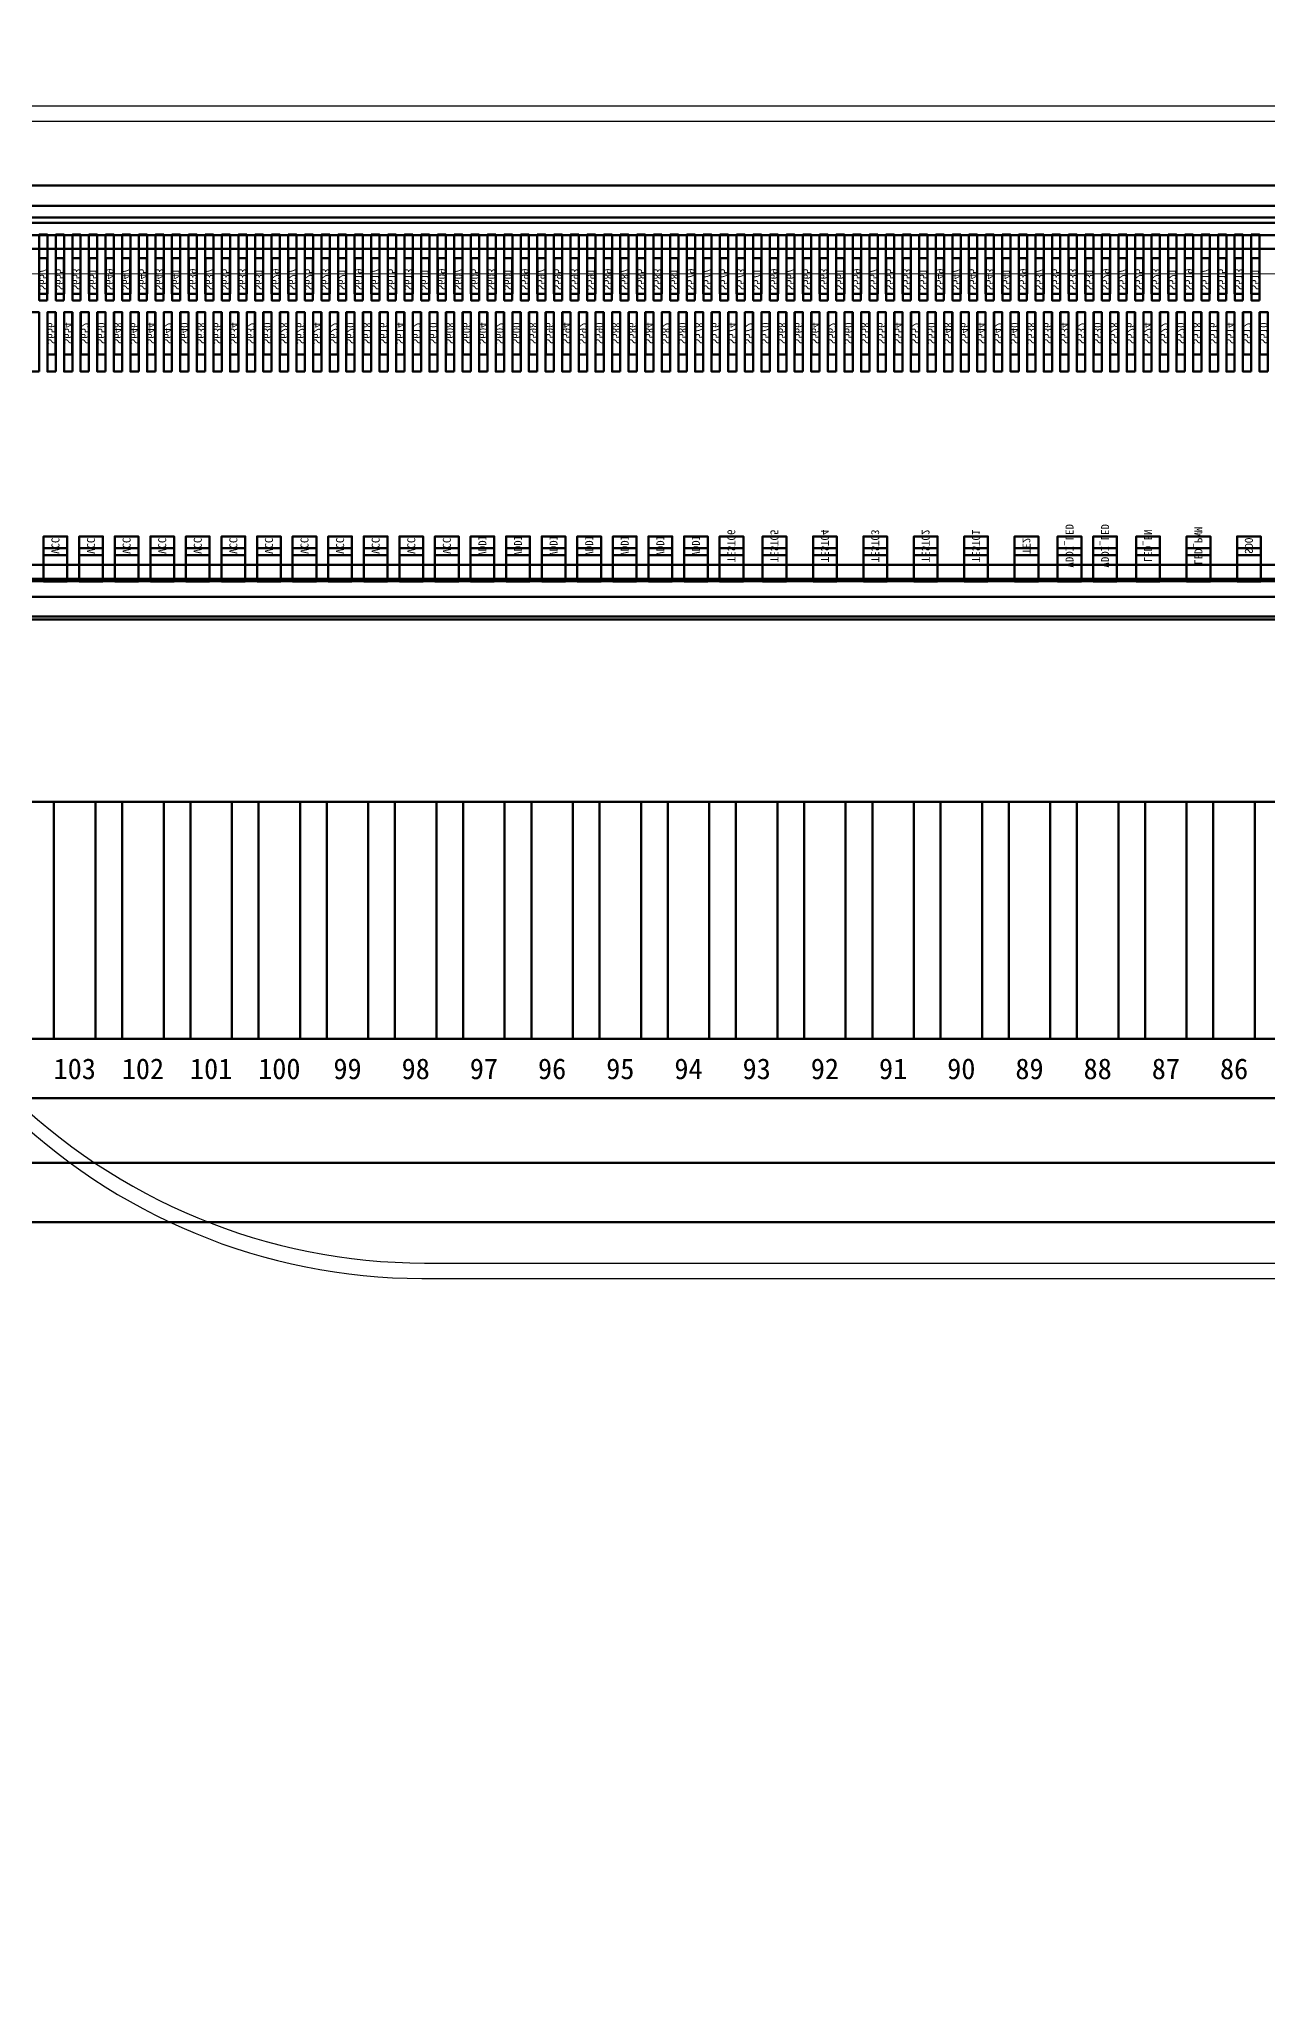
# Model space of a CAD drawing. Extents: x -128 to 4168, y -1774 to 38.
# Drawn here: x 2015.503 to 2017.575, y -870.914 to -867.614 of the extents above; entities that cross this region are included whole.
import ezdxf
from ezdxf.enums import TextEntityAlignment as Align

# ---------------------------------------------------------------- set-up
doc = ezdxf.new("R2010")
doc.units = 0
doc.header["$LTSCALE"] = 16.335
for name, color, linetype, lineweight in [('dim', 3, 'Continuous', 13), ('L122.drawing', 7, 'Continuous', 100), ('LCD', 4, 'Continuous', 9), ('OBJ-DIM', 2, 'Continuous', 15), ('TFT_line.drawing', 3, 'Continuous', 100)]:
    doc.layers.add(name, color=color, linetype=linetype, lineweight=lineweight)
doc.layers.add('DIM（标注）', color=3, linetype='Continuous')
doc.layers.add('KEEPOUTLAYER', color=6, linetype='Continuous')
doc.styles.add('Arial', font='simhei.ttf')
doc.styles.get("Standard").update_dxf_attribs({"font": '', "width": 0.8})
doc.styles.get('Standard').set_extended_font_data('NSimSun')
doc.dimstyles.new('标注-赛华', dxfattribs={"dimtxt": 2.5, "dimasz": 2.5, "dimexe": 1.25, "dimexo": 0.65, "dimtad": 1, "dimzin": 1, "dimdsep": 46, "dimtxsty": 'Arial', "dimcen": 1.5, "dimadec": 0, "dimazin": 0, "dimtfac": 1, "dimtmove": 0, "dimatfit": 3, "dimfxl": 1, "dimtolj": 1, "dimtzin": 0, "dimarcsym": 0})
doc.dimstyles.new('标注模版', dxfattribs={"dimtxt": 1.5, "dimasz": 2, "dimexe": 0.5, "dimexo": 0.5, "dimgap": 0.2, "dimtad": 1, "dimzin": 1, "dimdsep": 46, "dimtxsty": 'Arial', "dimcen": 1, "dimclrd": 3, "dimclre": 3, "dimclrt": 3, "dimadec": 0, "dimazin": 0, "dimtp": 1.2, "dimtm": 1.2, "dimtfac": 1, "dimtmove": 0, "dimatfit": 3, "dimfxl": 1, "dimtolj": 1, "dimarcsym": 0})

# ---------------------------------------------------------------- blocks, each defined once
blk = doc.blocks.new('*D834')
at = {"layer": 'Defpoints', "color": 0}
for p in [(1829.9211, -534.4975), (1806.7256, -576.0275), (1827.5846, -576.0275), (2017.2276, -827.7448), (1987.1938, -872.1748), (2014.8911, -872.1748)]:
    blk.add_point(p, dxfattribs=at)
at = {"layer": 'dim', "color": 3, "lineweight": -2}
for p, q in [((1829.0111, -534.4975), (1804.9756, -534.4975)), ((1806.7256, -535.8975), (1806.7256, -574.6275)), ((1826.6746, -576.0275), (1804.9756, -576.0275)), ((2016.3176, -827.7448), (1985.4438, -827.7448)), ((1987.1938, -829.1448), (1987.1938, -870.7748)), ((2013.9811, -872.1748), (1985.4438, -872.1748))]:
    blk.add_line(p, q, dxfattribs=at)
at = {"layer": 'dim', "color": 3}
for points in [[(1806.4923, -535.8975), (1806.959, -535.8975), (1806.7256, -534.4975)], [(1806.4923, -574.6275), (1806.959, -574.6275), (1806.7256, -576.0275)], [(1986.9605, -829.1448), (1987.4271, -829.1448), (1987.1938, -827.7448)], [(1986.9605, -870.7748), (1987.4271, -870.7748), (1987.1938, -872.1748)]]:
    blk.add_solid(points, dxfattribs=at)
at = {"layer": 'dim', "color": 3, "char_height": 1.4, "attachment_point": 5, "rotation": 90, "style": 'Arial'}
for s, insert in [('\\A1;41.53±0.05(CG OD)', (1805.5844, -555.4796)), ('\\A1;44.43±0.05(CG OD)', (1986.0526, -850.0519))]:
    blk.add_mtext(s, dxfattribs=dict(at, insert=insert))
blk = doc.blocks.new('fpc_pad')
at = {"layer": 'TFT_line.drawing', "color": 3, "linetype": 'Continuous', "lineweight": 100}
blk.add_lwpolyline([(-0.035, -0.2), (0.035, -0.2), (0.035, 0.2), (-0.035, 0.2)], close=True, dxfattribs=at)
blk = doc.blocks.new('fpc')
at = {"layer": 'TFT_line.drawing', "color": 3, "linetype": 'Continuous', "lineweight": 100}
blk.add_lwpolyline([(0, -0.2), (16.22, -0.2), (16.22, 0.2), (0, 0.2)], close=True, dxfattribs=at)
at = {"color": 1, "linetype": 'Continuous', "lineweight": 100, "row_count": 1, "column_count": 129, "row_spacing": 0.9009999999999999, "column_spacing": 0.115}
blk.add_blockref('fpc_pad', (0.75, 0), dxfattribs=at)
at = {"layer": 'L122.drawing', "color": 7, "linetype": 'Continuous', "lineweight": 100}
for s, p in [('103', (3.97, -0.2505)), ('102', (4.085, -0.2505)), ('101', (4.2, -0.2505)), ('100', (4.315, -0.2505)), ('99', (4.43, -0.2505)), ('98', (4.545, -0.2505)), ('97', (4.66, -0.2505)), ('96', (4.775, -0.2505)), ('95', (4.89, -0.2505)), ('94', (5.005, -0.2505)), ('93', (5.12, -0.2505)), ('92', (5.235, -0.2505)), ('91', (5.35, -0.2505)), ('90', (5.465, -0.2505)), ('89', (5.58, -0.2505)), ('88', (5.695, -0.2505)), ('87', (5.81, -0.2505)), ('86', (5.925, -0.2505))]:
    blk.add_text(s, height=0.035, dxfattribs=at).set_placement(p, align=Align.MIDDLE_CENTER)
blk = doc.blocks.new('ic_ST7789V2')
at = {"layer": 'L122.drawing', "color": 7, "linetype": 'Continuous', "lineweight": 100}
for points in [[(-7.5775, -0.349), (7.5775, -0.349), (7.5775, 0.349), (-7.5775, 0.349)], [(2.142, 0.20058), (2.156, 0.20058), (2.156, 0.30058), (2.142, 0.30058)], [(2.17, 0.20058), (2.184, 0.20058), (2.184, 0.30058), (2.17, 0.30058)], [(2.198, 0.20058), (2.212, 0.20058), (2.212, 0.30058), (2.198, 0.30058)], [(2.226, 0.20058), (2.24, 0.20058), (2.24, 0.30058), (2.226, 0.30058)], [(2.254, 0.20058), (2.268, 0.20058), (2.268, 0.30058), (2.254, 0.30058)], [(2.282, 0.20058), (2.296, 0.20058), (2.296, 0.30058), (2.282, 0.30058)], [(2.31, 0.20058), (2.324, 0.20058), (2.324, 0.30058), (2.31, 0.30058)], [(2.338, 0.20058), (2.352, 0.20058), (2.352, 0.30058), (2.338, 0.30058)], [(2.366, 0.20058), (2.38, 0.20058), (2.38, 0.30058), (2.366, 0.30058)], [(2.394, 0.20058), (2.408, 0.20058), (2.408, 0.30058), (2.394, 0.30058)], [(2.422, 0.20058), (2.436, 0.20058), (2.436, 0.30058), (2.422, 0.30058)], [(2.45, 0.20058), (2.464, 0.20058), (2.464, 0.30058), (2.45, 0.30058)], [(2.478, 0.20058), (2.492, 0.20058), (2.492, 0.30058), (2.478, 0.30058)], [(2.506, 0.20058), (2.52, 0.20058), (2.52, 0.30058), (2.506, 0.30058)], [(2.534, 0.20058), (2.548, 0.20058), (2.548, 0.30058), (2.534, 0.30058)], [(2.562, 0.20058), (2.576, 0.20058), (2.576, 0.30058), (2.562, 0.30058)], [(2.59, 0.20058), (2.604, 0.20058), (2.604, 0.30058), (2.59, 0.30058)], [(2.618, 0.20058), (2.632, 0.20058), (2.632, 0.30058), (2.618, 0.30058)], [(2.646, 0.20058), (2.66, 0.20058), (2.66, 0.30058), (2.646, 0.30058)], [(2.674, 0.20058), (2.688, 0.20058), (2.688, 0.30058), (2.674, 0.30058)], [(2.702, 0.20058), (2.716, 0.20058), (2.716, 0.30058), (2.702, 0.30058)], [(2.73, 0.20058), (2.744, 0.20058), (2.744, 0.30058), (2.73, 0.30058)], [(2.758, 0.20058), (2.772, 0.20058), (2.772, 0.30058), (2.758, 0.30058)], [(2.786, 0.20058), (2.8, 0.20058), (2.8, 0.30058), (2.786, 0.30058)], [(2.814, 0.20058), (2.828, 0.20058), (2.828, 0.30058), (2.814, 0.30058)], [(2.842, 0.20058), (2.856, 0.20058), (2.856, 0.30058), (2.842, 0.30058)], [(2.87, 0.20058), (2.884, 0.20058), (2.884, 0.30058), (2.87, 0.30058)], [(2.898, 0.20058), (2.912, 0.20058), (2.912, 0.30058), (2.898, 0.30058)], [(2.926, 0.20058), (2.94, 0.20058), (2.94, 0.30058), (2.926, 0.30058)], [(2.954, 0.20058), (2.968, 0.20058), (2.968, 0.30058), (2.954, 0.30058)], [(2.982, 0.20058), (2.996, 0.20058), (2.996, 0.30058), (2.982, 0.30058)], [(3.01, 0.20058), (3.024, 0.20058), (3.024, 0.30058), (3.01, 0.30058)], [(3.038, 0.20058), (3.052, 0.20058), (3.052, 0.30058), (3.038, 0.30058)], [(3.066, 0.20058), (3.08, 0.20058), (3.08, 0.30058), (3.066, 0.30058)], [(3.094, 0.20058), (3.108, 0.20058), (3.108, 0.30058), (3.094, 0.30058)], [(3.122, 0.20058), (3.136, 0.20058), (3.136, 0.30058), (3.122, 0.30058)], [(3.15, 0.20058), (3.164, 0.20058), (3.164, 0.30058), (3.15, 0.30058)], [(3.178, 0.20058), (3.192, 0.20058), (3.192, 0.30058), (3.178, 0.30058)], [(3.206, 0.20058), (3.22, 0.20058), (3.22, 0.30058), (3.206, 0.30058)], [(3.234, 0.20058), (3.248, 0.20058), (3.248, 0.30058), (3.234, 0.30058)], [(3.262, 0.20058), (3.276, 0.20058), (3.276, 0.30058), (3.262, 0.30058)], [(3.29, 0.20058), (3.304, 0.20058), (3.304, 0.30058), (3.29, 0.30058)], [(3.318, 0.20058), (3.332, 0.20058), (3.332, 0.30058), (3.318, 0.30058)], [(3.346, 0.20058), (3.36, 0.20058), (3.36, 0.30058), (3.346, 0.30058)], [(3.374, 0.20058), (3.388, 0.20058), (3.388, 0.30058), (3.374, 0.30058)], [(3.402, 0.20058), (3.416, 0.20058), (3.416, 0.30058), (3.402, 0.30058)], [(3.43, 0.20058), (3.444, 0.20058), (3.444, 0.30058), (3.43, 0.30058)], [(3.458, 0.20058), (3.472, 0.20058), (3.472, 0.30058), (3.458, 0.30058)], [(3.486, 0.20058), (3.5, 0.20058), (3.5, 0.30058), (3.486, 0.30058)], [(3.514, 0.20058), (3.528, 0.20058), (3.528, 0.30058), (3.514, 0.30058)], [(3.542, 0.20058), (3.556, 0.20058), (3.556, 0.30058), (3.542, 0.30058)], [(3.57, 0.20058), (3.584, 0.20058), (3.584, 0.30058), (3.57, 0.30058)], [(3.598, 0.20058), (3.612, 0.20058), (3.612, 0.30058), (3.598, 0.30058)], [(3.626, 0.20058), (3.64, 0.20058), (3.64, 0.30058), (3.626, 0.30058)], [(3.654, 0.20058), (3.668, 0.20058), (3.668, 0.30058), (3.654, 0.30058)], [(3.682, 0.20058), (3.696, 0.20058), (3.696, 0.30058), (3.682, 0.30058)], [(3.71, 0.20058), (3.724, 0.20058), (3.724, 0.30058), (3.71, 0.30058)], [(3.738, 0.20058), (3.752, 0.20058), (3.752, 0.30058), (3.738, 0.30058)], [(3.766, 0.20058), (3.78, 0.20058), (3.78, 0.30058), (3.766, 0.30058)], [(3.794, 0.20058), (3.808, 0.20058), (3.808, 0.30058), (3.794, 0.30058)], [(3.822, 0.20058), (3.836, 0.20058), (3.836, 0.30058), (3.822, 0.30058)], [(3.85, 0.20058), (3.864, 0.20058), (3.864, 0.30058), (3.85, 0.30058)], [(3.878, 0.20058), (3.892, 0.20058), (3.892, 0.30058), (3.878, 0.30058)], [(3.906, 0.20058), (3.92, 0.20058), (3.92, 0.30058), (3.906, 0.30058)], [(3.934, 0.20058), (3.948, 0.20058), (3.948, 0.30058), (3.934, 0.30058)], [(3.962, 0.20058), (3.976, 0.20058), (3.976, 0.30058), (3.962, 0.30058)], [(3.99, 0.20058), (4.004, 0.20058), (4.004, 0.30058), (3.99, 0.30058)], [(4.018, 0.20058), (4.032, 0.20058), (4.032, 0.30058), (4.018, 0.30058)], [(4.046, 0.20058), (4.06, 0.20058), (4.06, 0.30058), (4.046, 0.30058)], [(4.074, 0.20058), (4.088, 0.20058), (4.088, 0.30058), (4.074, 0.30058)], [(4.102, 0.20058), (4.116, 0.20058), (4.116, 0.30058), (4.102, 0.30058)], [(4.13, 0.20058), (4.144, 0.20058), (4.144, 0.30058), (4.13, 0.30058)], [(4.158, 0.20058), (4.172, 0.20058), (4.172, 0.30058), (4.158, 0.30058)], [(4.186, 0.20058), (4.2, 0.20058), (4.2, 0.30058), (4.186, 0.30058)], [(2.128, 0.06958), (2.142, 0.06958), (2.142, 0.16958), (2.128, 0.16958)], [(2.156, 0.06958), (2.17, 0.06958), (2.17, 0.16958), (2.156, 0.16958)], [(2.184, 0.06958), (2.198, 0.06958), (2.198, 0.16958), (2.184, 0.16958)], [(2.212, 0.06958), (2.226, 0.06958), (2.226, 0.16958), (2.212, 0.16958)], [(2.24, 0.06958), (2.254, 0.06958), (2.254, 0.16958), (2.24, 0.16958)], [(2.268, 0.06958), (2.282, 0.06958), (2.282, 0.16958), (2.268, 0.16958)], [(2.296, 0.06958), (2.31, 0.06958), (2.31, 0.16958), (2.296, 0.16958)], [(2.324, 0.06958), (2.338, 0.06958), (2.338, 0.16958), (2.324, 0.16958)], [(2.352, 0.06958), (2.366, 0.06958), (2.366, 0.16958), (2.352, 0.16958)], [(2.38, 0.06958), (2.394, 0.06958), (2.394, 0.16958), (2.38, 0.16958)], [(2.408, 0.06958), (2.422, 0.06958), (2.422, 0.16958), (2.408, 0.16958)], [(2.436, 0.06958), (2.45, 0.06958), (2.45, 0.16958), (2.436, 0.16958)], [(2.464, 0.06958), (2.478, 0.06958), (2.478, 0.16958), (2.464, 0.16958)], [(2.492, 0.06958), (2.506, 0.06958), (2.506, 0.16958), (2.492, 0.16958)], [(2.52, 0.06958), (2.534, 0.06958), (2.534, 0.16958), (2.52, 0.16958)], [(2.548, 0.06958), (2.562, 0.06958), (2.562, 0.16958), (2.548, 0.16958)], [(2.576, 0.06958), (2.59, 0.06958), (2.59, 0.16958), (2.576, 0.16958)], [(2.604, 0.06958), (2.618, 0.06958), (2.618, 0.16958), (2.604, 0.16958)], [(2.632, 0.06958), (2.646, 0.06958), (2.646, 0.16958), (2.632, 0.16958)], [(2.66, 0.06958), (2.674, 0.06958), (2.674, 0.16958), (2.66, 0.16958)], [(2.688, 0.06958), (2.702, 0.06958), (2.702, 0.16958), (2.688, 0.16958)], [(2.716, 0.06958), (2.73, 0.06958), (2.73, 0.16958), (2.716, 0.16958)], [(2.744, 0.06958), (2.758, 0.06958), (2.758, 0.16958), (2.744, 0.16958)], [(2.772, 0.06958), (2.786, 0.06958), (2.786, 0.16958), (2.772, 0.16958)], [(2.8, 0.06958), (2.814, 0.06958), (2.814, 0.16958), (2.8, 0.16958)], [(2.828, 0.06958), (2.842, 0.06958), (2.842, 0.16958), (2.828, 0.16958)], [(2.856, 0.06958), (2.87, 0.06958), (2.87, 0.16958), (2.856, 0.16958)], [(2.884, 0.06958), (2.898, 0.06958), (2.898, 0.16958), (2.884, 0.16958)], [(2.912, 0.06958), (2.926, 0.06958), (2.926, 0.16958), (2.912, 0.16958)], [(2.94, 0.06958), (2.954, 0.06958), (2.954, 0.16958), (2.94, 0.16958)], [(2.968, 0.06958), (2.982, 0.06958), (2.982, 0.16958), (2.968, 0.16958)], [(2.996, 0.06958), (3.01, 0.06958), (3.01, 0.16958), (2.996, 0.16958)], [(3.024, 0.06958), (3.038, 0.06958), (3.038, 0.16958), (3.024, 0.16958)], [(3.052, 0.06958), (3.066, 0.06958), (3.066, 0.16958), (3.052, 0.16958)], [(3.08, 0.06958), (3.094, 0.06958), (3.094, 0.16958), (3.08, 0.16958)], [(3.108, 0.06958), (3.122, 0.06958), (3.122, 0.16958), (3.108, 0.16958)], [(3.136, 0.06958), (3.15, 0.06958), (3.15, 0.16958), (3.136, 0.16958)], [(3.164, 0.06958), (3.178, 0.06958), (3.178, 0.16958), (3.164, 0.16958)], [(3.192, 0.06958), (3.206, 0.06958), (3.206, 0.16958), (3.192, 0.16958)], [(3.22, 0.06958), (3.234, 0.06958), (3.234, 0.16958), (3.22, 0.16958)], [(3.248, 0.06958), (3.262, 0.06958), (3.262, 0.16958), (3.248, 0.16958)], [(3.276, 0.06958), (3.29, 0.06958), (3.29, 0.16958), (3.276, 0.16958)], [(3.304, 0.06958), (3.318, 0.06958), (3.318, 0.16958), (3.304, 0.16958)], [(3.332, 0.06958), (3.346, 0.06958), (3.346, 0.16958), (3.332, 0.16958)], [(3.36, 0.06958), (3.374, 0.06958), (3.374, 0.16958), (3.36, 0.16958)], [(3.388, 0.06958), (3.402, 0.06958), (3.402, 0.16958), (3.388, 0.16958)], [(3.416, 0.06958), (3.43, 0.06958), (3.43, 0.16958), (3.416, 0.16958)], [(3.444, 0.06958), (3.458, 0.06958), (3.458, 0.16958), (3.444, 0.16958)], [(3.472, 0.06958), (3.486, 0.06958), (3.486, 0.16958), (3.472, 0.16958)], [(3.5, 0.06958), (3.514, 0.06958), (3.514, 0.16958), (3.5, 0.16958)], [(3.528, 0.06958), (3.542, 0.06958), (3.542, 0.16958), (3.528, 0.16958)], [(3.556, 0.06958), (3.57, 0.06958), (3.57, 0.16958), (3.556, 0.16958)], [(3.584, 0.06958), (3.598, 0.06958), (3.598, 0.16958), (3.584, 0.16958)], [(3.612, 0.06958), (3.626, 0.06958), (3.626, 0.16958), (3.612, 0.16958)], [(3.64, 0.06958), (3.654, 0.06958), (3.654, 0.16958), (3.64, 0.16958)], [(3.668, 0.06958), (3.682, 0.06958), (3.682, 0.16958), (3.668, 0.16958)], [(3.696, 0.06958), (3.71, 0.06958), (3.71, 0.16958), (3.696, 0.16958)], [(3.724, 0.06958), (3.738, 0.06958), (3.738, 0.16958), (3.724, 0.16958)], [(3.752, 0.06958), (3.766, 0.06958), (3.766, 0.16958), (3.752, 0.16958)], [(3.78, 0.06958), (3.794, 0.06958), (3.794, 0.16958), (3.78, 0.16958)], [(3.808, 0.06958), (3.822, 0.06958), (3.822, 0.16958), (3.808, 0.16958)], [(3.836, 0.06958), (3.85, 0.06958), (3.85, 0.16958), (3.836, 0.16958)], [(3.864, 0.06958), (3.878, 0.06958), (3.878, 0.16958), (3.864, 0.16958)], [(3.892, 0.06958), (3.906, 0.06958), (3.906, 0.16958), (3.892, 0.16958)], [(3.92, 0.06958), (3.934, 0.06958), (3.934, 0.16958), (3.92, 0.16958)], [(3.948, 0.06958), (3.962, 0.06958), (3.962, 0.16958), (3.948, 0.16958)], [(3.976, 0.06958), (3.99, 0.06958), (3.99, 0.16958), (3.976, 0.16958)], [(4.004, 0.06958), (4.018, 0.06958), (4.018, 0.16958), (4.004, 0.16958)], [(4.032, 0.06958), (4.046, 0.06958), (4.046, 0.16958), (4.032, 0.16958)], [(4.06, 0.06958), (4.074, 0.06958), (4.074, 0.16958), (4.06, 0.16958)], [(4.088, 0.06958), (4.102, 0.06958), (4.102, 0.16958), (4.088, 0.16958)], [(4.116, 0.06958), (4.13, 0.06958), (4.13, 0.16958), (4.116, 0.16958)], [(4.144, 0.06958), (4.158, 0.06958), (4.158, 0.16958), (4.144, 0.16958)], [(4.172, 0.06958), (4.186, 0.06958), (4.186, 0.16958), (4.172, 0.16958)], [(4.2, 0.06958), (4.214, 0.06958), (4.214, 0.16958), (4.2, 0.16958)], [(2.14, -0.28462), (2.18, -0.28462), (2.18, -0.22862), (2.14, -0.22862)], [(2.225, -0.28462), (2.265, -0.28462), (2.265, -0.22862), (2.225, -0.22862)], [(2.31, -0.28462), (2.35, -0.28462), (2.35, -0.22862), (2.31, -0.22862)], [(2.3825, -0.28462), (2.4225, -0.28462), (2.4225, -0.22862), (2.3825, -0.22862)], [(2.4425, -0.28462), (2.4825, -0.28462), (2.4825, -0.22862), (2.4425, -0.22862)], [(2.515, -0.28462), (2.555, -0.28462), (2.555, -0.22862), (2.515, -0.22862)], [(2.6, -0.28462), (2.64, -0.28462), (2.64, -0.22862), (2.6, -0.22862)], [(2.685, -0.28462), (2.725, -0.28462), (2.725, -0.22862), (2.685, -0.22862)], [(2.77, -0.28462), (2.81, -0.28462), (2.81, -0.22862), (2.77, -0.22862)], [(2.855, -0.28462), (2.895, -0.28462), (2.895, -0.22862), (2.855, -0.22862)], [(2.94, -0.28462), (2.98, -0.28462), (2.98, -0.22862), (2.94, -0.22862)], [(3.0125, -0.28462), (3.0525, -0.28462), (3.0525, -0.22862), (3.0125, -0.22862)], [(3.0725, -0.28462), (3.1125, -0.28462), (3.1125, -0.22862), (3.0725, -0.22862)], [(3.1325, -0.28462), (3.1725, -0.28462), (3.1725, -0.22862), (3.1325, -0.22862)], [(3.1925, -0.28462), (3.2325, -0.28462), (3.2325, -0.22862), (3.1925, -0.22862)], [(3.2525, -0.28462), (3.2925, -0.28462), (3.2925, -0.22862), (3.2525, -0.22862)], [(3.3125, -0.28462), (3.3525, -0.28462), (3.3525, -0.22862), (3.3125, -0.22862)], [(3.3725, -0.28462), (3.4125, -0.28462), (3.4125, -0.22862), (3.3725, -0.22862)], [(3.4325, -0.28462), (3.4725, -0.28462), (3.4725, -0.22862), (3.4325, -0.22862)], [(3.4925, -0.28462), (3.5325, -0.28462), (3.5325, -0.22862), (3.4925, -0.22862)], [(3.5525, -0.28462), (3.5925, -0.28462), (3.5925, -0.22862), (3.5525, -0.22862)], [(3.6125, -0.28462), (3.6525, -0.28462), (3.6525, -0.22862), (3.6125, -0.22862)], [(3.6725, -0.28462), (3.7125, -0.28462), (3.7125, -0.22862), (3.6725, -0.22862)], [(3.7325, -0.28462), (3.7725, -0.28462), (3.7725, -0.22862), (3.7325, -0.22862)], [(3.7925, -0.28462), (3.8325, -0.28462), (3.8325, -0.22862), (3.7925, -0.22862)], [(3.8525, -0.28462), (3.8925, -0.28462), (3.8925, -0.22862), (3.8525, -0.22862)], [(3.9125, -0.28462), (3.9525, -0.28462), (3.9525, -0.22862), (3.9125, -0.22862)], [(3.9725, -0.28462), (4.0125, -0.28462), (4.0125, -0.22862), (3.9725, -0.22862)], [(4.0325, -0.28462), (4.0725, -0.28462), (4.0725, -0.22862), (4.0325, -0.22862)], [(4.0925, -0.28462), (4.1325, -0.28462), (4.1325, -0.22862), (4.0925, -0.22862)], [(4.1525, -0.28462), (4.1925, -0.28462), (4.1925, -0.22862), (4.1525, -0.22862)]]:
    blk.add_lwpolyline(points, close=True, dxfattribs=at)
blk = doc.blocks.new('OLB_SB')
at = {"layer": 'TFT_line.drawing', "color": 3, "linetype": 'Continuous', "lineweight": 100}
blk.add_lwpolyline([(-0.00675, -0.0355), (0.00675, -0.0355), (0.00675, 0.0355), (-0.00675, 0.0355)], close=True, dxfattribs=at)
blk = doc.blocks.new('OLB_SU')
at = {"layer": 'TFT_line.drawing', "color": 3, "linetype": 'Continuous', "lineweight": 100}
blk.add_lwpolyline([(-0.00675, -0.0355), (0.00675, -0.0355), (0.00675, 0.0355), (-0.00675, 0.0355)], close=True, dxfattribs=at)
blk = doc.blocks.new('ilb')
at = {"layer": 'TFT_line.drawing', "color": 3, "linetype": 'Continuous', "lineweight": 100}
blk.add_lwpolyline([(-0.02, -0.0159), (0.02, -0.0159), (0.02, 0.0159), (-0.02, 0.0159)], close=True, dxfattribs=at)
blk = doc.blocks.new('ic_ST7789V3')
at = {"layer": 'TFT_line.drawing', "color": 3, "linetype": 'Continuous', "lineweight": 100}
blk.add_lwpolyline([(-7.5475, -0.2665), (7.5475, -0.2665), (7.5475, 0.2665), (-7.5475, 0.2665)], close=True, dxfattribs=at)
at = {"color": 1, "linetype": 'Continuous', "lineweight": 100}
for name, p in [('OLB_SU', (2.149, 0.215)), ('OLB_SU', (2.177, 0.215)), ('OLB_SU', (2.205, 0.215)), ('OLB_SU', (2.233, 0.215)), ('OLB_SU', (2.261, 0.215)), ('OLB_SU', (2.289, 0.215)), ('OLB_SU', (2.317, 0.215)), ('OLB_SU', (2.345, 0.215)), ('OLB_SU', (2.373, 0.215)), ('OLB_SU', (2.401, 0.215)), ('OLB_SU', (2.429, 0.215)), ('OLB_SU', (2.457, 0.215)), ('OLB_SU', (2.485, 0.215)), ('OLB_SU', (2.513, 0.215)), ('OLB_SU', (2.541, 0.215)), ('OLB_SU', (2.569, 0.215)), ('OLB_SU', (2.597, 0.215)), ('OLB_SU', (2.625, 0.215)), ('OLB_SU', (2.653, 0.215)), ('OLB_SU', (2.681, 0.215)), ('OLB_SU', (2.709, 0.215)), ('OLB_SU', (2.737, 0.215)), ('OLB_SU', (2.765, 0.215)), ('OLB_SU', (2.793, 0.215)), ('OLB_SU', (2.821, 0.215)), ('OLB_SU', (2.849, 0.215)), ('OLB_SU', (2.877, 0.215)), ('OLB_SU', (2.905, 0.215)), ('OLB_SU', (2.933, 0.215)), ('OLB_SU', (2.961, 0.215)), ('OLB_SU', (2.989, 0.215)), ('OLB_SU', (3.017, 0.215)), ('OLB_SU', (3.045, 0.215)), ('OLB_SU', (3.073, 0.215)), ('OLB_SU', (3.101, 0.215)), ('OLB_SU', (3.129, 0.215)), ('OLB_SU', (3.157, 0.215)), ('OLB_SU', (3.185, 0.215)), ('OLB_SU', (3.213, 0.215)), ('OLB_SU', (3.241, 0.215)), ('OLB_SU', (3.269, 0.215)), ('OLB_SU', (3.297, 0.215)), ('OLB_SU', (3.325, 0.215)), ('OLB_SU', (3.353, 0.215)), ('OLB_SU', (3.381, 0.215)), ('OLB_SU', (3.409, 0.215)), ('OLB_SU', (3.437, 0.215)), ('OLB_SU', (3.465, 0.215)), ('OLB_SU', (3.493, 0.215)), ('OLB_SU', (3.521, 0.215)), ('OLB_SU', (3.549, 0.215)), ('OLB_SU', (3.577, 0.215)), ('OLB_SU', (3.605, 0.215)), ('OLB_SU', (3.633, 0.215)), ('OLB_SU', (3.661, 0.215)), ('OLB_SU', (3.689, 0.215)), ('OLB_SU', (3.717, 0.215)), ('OLB_SU', (3.745, 0.215)), ('OLB_SU', (3.773, 0.215)), ('OLB_SU', (3.801, 0.215)), ('OLB_SU', (3.829, 0.215)), ('OLB_SU', (3.857, 0.215)), ('OLB_SU', (3.885, 0.215)), ('OLB_SU', (3.913, 0.215)), ('OLB_SU', (3.941, 0.215)), ('OLB_SU', (3.969, 0.215)), ('OLB_SU', (3.997, 0.215)), ('OLB_SU', (4.025, 0.215)), ('OLB_SU', (4.053, 0.215)), ('OLB_SU', (4.081, 0.215)), ('OLB_SU', (4.109, 0.215)), ('OLB_SU', (4.137, 0.215)), ('OLB_SU', (4.165, 0.215)), ('OLB_SU', (4.193, 0.215)), ('OLB_SB', (2.135, 0.124)), ('OLB_SB', (2.163, 0.124)), ('OLB_SB', (2.191, 0.124)), ('OLB_SB', (2.219, 0.124)), ('OLB_SB', (2.247, 0.124)), ('OLB_SB', (2.275, 0.124)), ('OLB_SB', (2.303, 0.124)), ('OLB_SB', (2.331, 0.124)), ('OLB_SB', (2.359, 0.124)), ('OLB_SB', (2.387, 0.124)), ('OLB_SB', (2.415, 0.124)), ('OLB_SB', (2.443, 0.124)), ('OLB_SB', (2.471, 0.124)), ('OLB_SB', (2.499, 0.124)), ('OLB_SB', (2.527, 0.124)), ('OLB_SB', (2.555, 0.124)), ('OLB_SB', (2.583, 0.124)), ('OLB_SB', (2.611, 0.124)), ('OLB_SB', (2.639, 0.124)), ('OLB_SB', (2.667, 0.124)), ('OLB_SB', (2.695, 0.124)), ('OLB_SB', (2.723, 0.124)), ('OLB_SB', (2.751, 0.124)), ('OLB_SB', (2.779, 0.124)), ('OLB_SB', (2.807, 0.124)), ('OLB_SB', (2.835, 0.124)), ('OLB_SB', (2.863, 0.124)), ('OLB_SB', (2.891, 0.124)), ('OLB_SB', (2.919, 0.124)), ('OLB_SB', (2.947, 0.124)), ('OLB_SB', (2.975, 0.124)), ('OLB_SB', (3.003, 0.124)), ('OLB_SB', (3.031, 0.124)), ('OLB_SB', (3.059, 0.124)), ('OLB_SB', (3.087, 0.124)), ('OLB_SB', (3.115, 0.124)), ('OLB_SB', (3.143, 0.124)), ('OLB_SB', (3.171, 0.124)), ('OLB_SB', (3.199, 0.124)), ('OLB_SB', (3.227, 0.124)), ('OLB_SB', (3.255, 0.124)), ('OLB_SB', (3.283, 0.124)), ('OLB_SB', (3.311, 0.124)), ('OLB_SB', (3.339, 0.124)), ('OLB_SB', (3.367, 0.124)), ('OLB_SB', (3.395, 0.124)), ('OLB_SB', (3.423, 0.124)), ('OLB_SB', (3.451, 0.124)), ('OLB_SB', (3.479, 0.124)), ('OLB_SB', (3.507, 0.124)), ('OLB_SB', (3.535, 0.124)), ('OLB_SB', (3.563, 0.124)), ('OLB_SB', (3.591, 0.124)), ('OLB_SB', (3.619, 0.124)), ('OLB_SB', (3.647, 0.124)), ('OLB_SB', (3.675, 0.124)), ('OLB_SB', (3.703, 0.124)), ('OLB_SB', (3.731, 0.124)), ('OLB_SB', (3.759, 0.124)), ('OLB_SB', (3.787, 0.124)), ('OLB_SB', (3.815, 0.124)), ('OLB_SB', (3.843, 0.124)), ('OLB_SB', (3.871, 0.124)), ('OLB_SB', (3.899, 0.124)), ('OLB_SB', (3.927, 0.124)), ('OLB_SB', (3.955, 0.124)), ('OLB_SB', (3.983, 0.124)), ('OLB_SB', (4.011, 0.124)), ('OLB_SB', (4.039, 0.124)), ('OLB_SB', (4.067, 0.124)), ('OLB_SB', (4.095, 0.124)), ('OLB_SB', (4.123, 0.124)), ('OLB_SB', (4.151, 0.124)), ('OLB_SB', (4.179, 0.124)), ('ilb', (2.16, -0.2346)), ('ilb', (2.245, -0.2346)), ('ilb', (2.33, -0.2346)), ('ilb', (2.4025, -0.2346)), ('ilb', (2.4625, -0.2346)), ('ilb', (2.535, -0.2346)), ('ilb', (2.62, -0.2346)), ('ilb', (2.705, -0.2346)), ('ilb', (2.79, -0.2346)), ('ilb', (2.875, -0.2346)), ('ilb', (2.96, -0.2346)), ('ilb', (3.0325, -0.2346)), ('ilb', (3.0925, -0.2346)), ('ilb', (3.1525, -0.2346)), ('ilb', (3.2125, -0.2346)), ('ilb', (3.2725, -0.2346)), ('ilb', (3.3325, -0.2346)), ('ilb', (3.3925, -0.2346)), ('ilb', (3.4525, -0.2346)), ('ilb', (3.5125, -0.2346)), ('ilb', (3.5725, -0.2346)), ('ilb', (3.6325, -0.2346)), ('ilb', (3.6925, -0.2346)), ('ilb', (3.7525, -0.2346)), ('ilb', (3.8125, -0.2346)), ('ilb', (3.8725, -0.2346)), ('ilb', (3.9325, -0.2346)), ('ilb', (3.9925, -0.2346)), ('ilb', (4.0525, -0.2346)), ('ilb', (4.1125, -0.2346)), ('ilb', (4.1725, -0.2346))]:
    blk.add_blockref(name, p, dxfattribs=at)
at = {"layer": 'TFT_line.drawing', "color": 3, "linetype": 'Continuous', "lineweight": 100}
for s, p in [('S511', (2.149, 0.215)), ('S513', (2.177, 0.215)), ('S515', (2.205, 0.215)), ('S517', (2.233, 0.215)), ('S519', (2.261, 0.215)), ('S521', (2.289, 0.215)), ('S523', (2.317, 0.215)), ('S525', (2.345, 0.215)), ('S527', (2.373, 0.215)), ('S529', (2.401, 0.215)), ('S531', (2.429, 0.215)), ('S533', (2.457, 0.215)), ('S535', (2.485, 0.215)), ('S537', (2.513, 0.215)), ('S539', (2.541, 0.215)), ('S541', (2.569, 0.215)), ('S543', (2.597, 0.215)), ('S545', (2.625, 0.215)), ('S547', (2.653, 0.215)), ('S549', (2.681, 0.215)), ('S551', (2.709, 0.215)), ('S553', (2.737, 0.215)), ('S555', (2.765, 0.215)), ('S557', (2.793, 0.215)), ('S559', (2.821, 0.215)), ('S561', (2.849, 0.215)), ('S563', (2.877, 0.215)), ('S565', (2.905, 0.215)), ('S567', (2.933, 0.215)), ('S569', (2.961, 0.215)), ('S571', (2.989, 0.215)), ('S573', (3.017, 0.215)), ('S575', (3.045, 0.215)), ('S577', (3.073, 0.215)), ('S579', (3.101, 0.215)), ('S581', (3.129, 0.215)), ('S583', (3.157, 0.215)), ('S585', (3.185, 0.215)), ('S587', (3.213, 0.215)), ('S589', (3.241, 0.215)), ('S591', (3.269, 0.215)), ('S593', (3.297, 0.215)), ('S595', (3.325, 0.215)), ('S597', (3.353, 0.215)), ('S599', (3.381, 0.215)), ('S601', (3.409, 0.215)), ('S603', (3.437, 0.215)), ('S605', (3.465, 0.215)), ('S607', (3.493, 0.215)), ('S609', (3.521, 0.215)), ('S611', (3.549, 0.215)), ('S613', (3.577, 0.215)), ('S615', (3.605, 0.215)), ('S617', (3.633, 0.215)), ('S619', (3.661, 0.215)), ('S621', (3.689, 0.215)), ('S623', (3.717, 0.215)), ('S625', (3.745, 0.215)), ('S627', (3.773, 0.215)), ('S629', (3.801, 0.215)), ('S631', (3.829, 0.215)), ('S633', (3.857, 0.215)), ('S635', (3.885, 0.215)), ('S637', (3.913, 0.215)), ('S639', (3.941, 0.215)), ('S641', (3.969, 0.215)), ('S643', (3.997, 0.215)), ('S645', (4.025, 0.215)), ('S647', (4.053, 0.215)), ('S649', (4.081, 0.215)), ('S651', (4.109, 0.215)), ('S653', (4.137, 0.215)), ('S655', (4.165, 0.215)), ('S657', (4.193, 0.215)), ('S510', (2.135, 0.124)), ('S512', (2.163, 0.124)), ('S514', (2.191, 0.124)), ('S516', (2.219, 0.124)), ('S518', (2.247, 0.124)), ('S520', (2.275, 0.124)), ('S522', (2.303, 0.124)), ('S524', (2.331, 0.124)), ('S526', (2.359, 0.124)), ('S528', (2.387, 0.124)), ('S530', (2.415, 0.124)), ('S532', (2.443, 0.124)), ('S534', (2.471, 0.124)), ('S536', (2.499, 0.124)), ('S538', (2.527, 0.124)), ('S540', (2.555, 0.124)), ('S542', (2.583, 0.124)), ('S544', (2.611, 0.124)), ('S546', (2.639, 0.124)), ('S548', (2.667, 0.124)), ('S550', (2.695, 0.124)), ('S552', (2.723, 0.124)), ('S554', (2.751, 0.124)), ('S556', (2.779, 0.124)), ('S558', (2.807, 0.124)), ('S560', (2.835, 0.124)), ('S562', (2.863, 0.124)), ('S564', (2.891, 0.124)), ('S566', (2.919, 0.124)), ('S568', (2.947, 0.124)), ('S570', (2.975, 0.124)), ('S572', (3.003, 0.124)), ('S574', (3.031, 0.124)), ('S576', (3.059, 0.124)), ('S578', (3.087, 0.124)), ('S580', (3.115, 0.124)), ('S582', (3.143, 0.124)), ('S584', (3.171, 0.124)), ('S586', (3.199, 0.124)), ('S588', (3.227, 0.124)), ('S590', (3.255, 0.124)), ('S592', (3.283, 0.124)), ('S594', (3.311, 0.124)), ('S596', (3.339, 0.124)), ('S598', (3.367, 0.124)), ('S600', (3.395, 0.124)), ('S602', (3.423, 0.124)), ('S604', (3.451, 0.124)), ('S606', (3.479, 0.124)), ('S608', (3.507, 0.124)), ('S610', (3.535, 0.124)), ('S612', (3.563, 0.124)), ('S614', (3.591, 0.124)), ('S616', (3.619, 0.124)), ('S618', (3.647, 0.124)), ('S620', (3.675, 0.124)), ('S622', (3.703, 0.124)), ('S624', (3.731, 0.124)), ('S626', (3.759, 0.124)), ('S628', (3.787, 0.124)), ('S630', (3.815, 0.124)), ('S632', (3.843, 0.124)), ('S634', (3.871, 0.124)), ('S636', (3.899, 0.124)), ('S638', (3.927, 0.124)), ('S640', (3.955, 0.124)), ('S642', (3.983, 0.124)), ('S644', (4.011, 0.124)), ('S646', (4.039, 0.124)), ('S648', (4.067, 0.124)), ('S650', (4.095, 0.124)), ('S652', (4.123, 0.124)), ('S654', (4.151, 0.124)), ('S656', (4.179, 0.124)), ('SDO', (2.16, -0.2346)), ('LED_PWM', (2.245, -0.2346)), ('LED_EN', (2.33, -0.2346)), ('VDDI_LED', (2.4025, -0.2346)), ('VDDI_LED', (2.4625, -0.2346)), ('TE2', (2.535, -0.2346)), ('TESTO1', (2.62, -0.2346)), ('TESTO2', (2.705, -0.2346)), ('TESTO3', (2.79, -0.2346)), ('TESTO4', (2.875, -0.2346)), ('TESTO5', (2.96, -0.2346)), ('TESTO6', (3.0325, -0.2346)), ('VDDI', (3.0925, -0.2346)), ('VDDI', (3.1525, -0.2346)), ('VDDI', (3.2125, -0.2346)), ('VDDI', (3.2725, -0.2346)), ('VDDI', (3.3325, -0.2346)), ('VDDI', (3.3925, -0.2346)), ('VDDI', (3.4525, -0.2346)), ('VCC', (3.5125, -0.2346)), ('VCC', (3.5725, -0.2346)), ('VCC', (3.6325, -0.2346)), ('VCC', (3.6925, -0.2346)), ('VCC', (3.7525, -0.2346)), ('VCC', (3.8125, -0.2346)), ('VCC', (3.8725, -0.2346)), ('VCC', (3.9325, -0.2346)), ('VCC', (3.9925, -0.2346)), ('VCC', (4.0525, -0.2346)), ('VCC', (4.1125, -0.2346)), ('VCC', (4.1725, -0.2346))]:
    blk.add_text(s, height=0.0135, rotation=90, dxfattribs=at).set_placement(p, align=Align.MIDDLE_CENTER)
blk = doc.blocks.new('ic_JD9851')
at = {"layer": 'L122.drawing', "color": 7, "linetype": 'Continuous', "lineweight": 100}
blk.add_lwpolyline([(-7.68, -0.3635), (7.68, -0.3635), (7.68, 0.3635), (-7.68, 0.3635)], close=True, dxfattribs=at)
blk = doc.blocks.new('ic_NV3030B1N')
at = {"layer": 'L122.drawing', "color": 7, "linetype": 'Continuous', "lineweight": 100}
blk.add_lwpolyline([(-7.65, -0.3025), (7.65, -0.3025), (7.65, 0.3025), (-7.65, 0.3025)], close=True, dxfattribs=at)
blk = doc.blocks.new('ic_GC9307N')
at = {"layer": 'L122.drawing', "color": 7, "linetype": 'Continuous', "lineweight": 100}
blk.add_lwpolyline([(-7.68, -0.32), (7.68, -0.32), (7.68, 0.32), (-7.68, 0.32)], close=True, dxfattribs=at)
blk = doc.blocks.new('ic_gc9306')
at = {"layer": 'L122.drawing', "color": 7, "linetype": 'Continuous', "lineweight": 100}
blk.add_lwpolyline([(-7.65, -0.29), (7.65, -0.29), (7.65, 0.29), (-7.65, 0.29)], close=True, dxfattribs=at)
blk = doc.blocks.new('ic_all')
at = {"color": 1, "linetype": 'Continuous', "lineweight": 100, "xscale": -1}
for name, p in [('ic_JD9851', (0, 0.00992)), ('ic_ST7789V2', (0, -0.01008)), ('ic_GC9307N', (0, -0.0005)), ('ic_NV3030B1N', (0, 0.008)), ('ic_gc9306', (0, -0.0005)), ('ic_ST7789V3', (0, 0))]:
    blk.add_blockref(name, p, dxfattribs=at)
blk = doc.blocks.new('*D852')
at = {"layer": 'Defpoints', "color": 0}
for p in [(1892.5413, -527.6031), (1890.9413, -540.4267), (1892.5413, -540.4156), (2060.7807, -893.6777), (2061.0807, -893.6777), (2061.0807, -897.7905)]:
    blk.add_point(p, dxfattribs=at)
at = {"layer": 'dim', "color": 3, "lineweight": -2}
for p, q in [((1890.9413, -539.5167), (1890.9413, -525.8531)), ((1892.5413, -539.5056), (1892.5413, -525.8531)), ((1889.5413, -527.6031), (1888.1413, -527.6031)), ((1890.9413, -527.6031), (1892.5413, -527.6031)), ((1893.9413, -527.6031), (1908.808, -527.6031))]:
    blk.add_line(p, q, dxfattribs=at)
at = {"layer": 'dim', "color": 3}
for points in [[(1889.5413, -527.3698), (1889.5413, -527.8364), (1890.9413, -527.6031)], [(1893.9413, -527.3698), (1893.9413, -527.8364), (1892.5413, -527.6031)]]:
    blk.add_solid(points, dxfattribs=at)
at = {"layer": 'DIM（标注）', "color": 3, "lineweight": -2}
for p, q in [((2060.7807, -894.1777), (2060.7807, -898.2905)), ((2061.0807, -894.1777), (2061.0807, -898.2905)), ((2058.7807, -897.7905), (2056.7807, -897.7905)), ((2060.7807, -897.7905), (2061.0807, -897.7905)), ((2063.0807, -897.7905), (2082.5999, -897.7905))]:
    blk.add_line(p, q, dxfattribs=at)
at = {"layer": 'DIM（标注）', "color": 3}
for points in [[(2058.7807, -897.4571), (2058.7807, -898.1238), (2060.7807, -897.7905)], [(2063.0807, -897.4571), (2063.0807, -898.1238), (2061.0807, -897.7905)]]:
    blk.add_solid(points, dxfattribs=at)
at = {"layer": 'dim', "color": 3, "insert": (1902.0747, -526.5877), "char_height": 1.4, "attachment_point": 5, "style": 'Arial'}
blk.add_mtext('\\A1;CG 1.60±0.05', dxfattribs=at)
at = {"layer": 'DIM（标注）', "color": 3, "insert": (2073.8403, -896.8321), "char_height": 1.5, "attachment_point": 5, "style": 'Arial'}
blk.add_mtext('\\A1;FPC+PI=0.30{\\fArial|b0|i0|c134|p34;%%P}0.03', dxfattribs=at)

msp = doc.modelspace()

# ---------------------------------------------------------------- linework, layer by layer
at = {"layer": 'KEEPOUTLAYER', "color": 2}
for points in [[(2025.253, -874.379, -0.414214), (2024.253, -873.379), (2024.253, -867.927, 0.414212), (2024.053, -867.727), (2015.353, -867.727, 0.414214), (2015.153, -867.927), (2015.153, -868.679, 0.414214), (2016.153, -869.679), (2018.3191, -869.679, -0.414214), (2019.3191, -870.679), (2019.3191, -872.979, -0.414214), (2018.3191, -873.979), (2013.1191, -873.979, 0.414213), (2011.6191, -875.479)], [(2025.2485, -874.405, -0.414214), (2024.2485, -873.405), (2024.2485, -867.953, 0.414212), (2024.0485, -867.753), (2015.3485, -867.753, 0.414214), (2015.1485, -867.953), (2015.1485, -868.705, 0.414214), (2016.1485, -869.705), (2018.3146, -869.705, -0.414214), (2019.3146, -870.705), (2019.3146, -873.005, -0.414214), (2018.3146, -874.005), (2013.1146, -874.005, 0.414213), (2011.6146, -875.505)]]:
    msp.add_lwpolyline(points, format="xyb", dxfattribs=at)
at = {"layer": 'LCD', "color": 30}
msp.add_lwpolyline([(2010.8479, -872.76, -0.414214), (2011.6479, -871.96), (2012.7482, -871.96, 0.414214), (2013.3482, -871.36), (2013.3482, -870.51, 0.414214), (2012.7482, -869.91), (2011.693, -869.91, -0.414214), (2011.493, -869.71), (2011.493, -868.9008), (2027.913, -868.9008), (2027.913, -869.71, -0.414214), (2027.713, -869.91), (2026.6488, -869.91, 0.414214), (2026.0488, -870.51), (2026.0488, -871.36, 0.414214), (2026.6488, -871.96), (2027.5581, -871.96, -0.414214), (2028.5581, -872.96), (2028.5581, -879.9179, -0.414214), (2027.5581, -880.9179), (2025.4485, -880.9179, 0.414214), (2024.4485, -881.9179), (2024.4485, -893.1911, -0.414214)], format="xyb", dxfattribs=at)
at = {"layer": 'OBJ-DIM'}
msp.add_line((2006.0351, -868.01), (2033.3619, -868.01), dxfattribs=at)
at = {"layer": 'OBJ-DIM', "linetype": 'Continuous', "lineweight": 100}
msp.add_lwpolyline([(2035.4585, -836.5761), (2035.4585, -863.412), (2035.4398, -863.8887), (2035.3835, -864.3643), (2035.29, -864.8341), (2035.16, -865.2951), (2034.9943, -865.7444), (2034.7937, -866.1794), (2034.5597, -866.5973), (2034.2936, -866.9956), (2033.9971, -867.3717), (2033.6719, -867.7235), (2033.3202, -868.0486), (2032.944, -868.3451), (2032.5458, -868.6112), (2032.1279, -868.8453), (2031.6929, -869.0458), (2031.2435, -869.2116), (2030.7825, -869.3416), (2030.3128, -869.435), (2029.8371, -869.4913), (2029.3605, -869.51), (2010.0365, -869.51)], dxfattribs=at)
at = {"layer": 'TFT_line.drawing', "color": 0, "linetype": 'Continuous', "lineweight": 100}
msp.add_lwpolyline([(2035.5585, -836.5741), (2035.5585, -863.414), (2035.5396, -863.8965), (2035.4823, -864.38), (2035.3874, -864.8574), (2035.2552, -865.326), (2035.0867, -865.7827), (2034.8829, -866.2249), (2034.645, -866.6496), (2034.3745, -867.0544), (2034.0732, -867.4367), (2033.7427, -867.7942), (2033.3852, -868.1247), (2033.0029, -868.4261), (2032.5981, -868.6965), (2032.1733, -868.9344), (2031.7312, -869.1382), (2031.2745, -869.3067), (2030.8059, -869.4389), (2030.3284, -869.5339), (2029.845, -869.5911), (2029.3624, -869.61), (2010.0346, -869.61)], dxfattribs=at)
at = {"layer": 'TFT_line.drawing', "color": 3, "linetype": 'Continuous', "lineweight": 100}
msp.add_lwpolyline([(2010.043, -869.4008), (2029.363, -869.4008), (2029.8337, -869.3823), (2030.3016, -869.3269), (2030.7637, -869.235), (2031.2171, -869.1071), (2031.6591, -868.9441), (2032.0869, -868.7468), (2032.498, -868.5166), (2032.8897, -868.2549), (2033.2597, -867.9632), (2033.6056, -867.6434), (2033.9254, -867.2975), (2034.2171, -866.9275), (2034.4788, -866.5358), (2034.709, -866.1247), (2034.9063, -865.6969), (2035.0693, -865.2549), (2035.1972, -864.8015), (2035.2891, -864.3394), (2035.3445, -863.8715), (2035.363, -863.4008), (2035.363, -836.5688)], dxfattribs=at)

# ---------------------------------------------------------------- block references
at = {"color": 1, "linetype": 'Continuous', "lineweight": 100}
for name, p in [('ic_all', (2019.703, -868.2343)), ('fpc', (2011.593, -869.1008))]:
    msp.add_blockref(name, p, dxfattribs=at)

# ---------------------------------------------------------------- dimensions: what is measured, and where the dimension line sits
at = {"layer": 'dim'}
dim = msp.add_linear_dim(base=(1987.1938, -872.1748), p1=(2017.2276, -827.7448), p2=(2014.8911, -872.1748), angle=90, text='<>(CG OD)', dimstyle='标注-赛华', override={"dimscale": 1.4, "dimtxt": 1, "dimasz": 1, "dimgap": 0.2, "dimclrd": 3, "dimclre": 3, "dimclrt": 3, "dimtol": 1, "dimtp": 0.05, "dimtm": 0.05}, dxfattribs=at)
dim.commit()
dim.dimension.update_dxf_attribs({"geometry": '*D834', "text_midpoint": (1987.1938, -850.0519), "dimtype": 160})
at = {"layer": 'DIM（标注）', "color": 30}
dim = msp.add_linear_dim(base=(2061.0807, -897.7905), p1=(2060.7807, -893.6777), p2=(2061.0807, -893.6777), text='FPC+PI=<>{\\fArial|b0|i0|c134|p34;%%P}0.03', dimstyle='标注模版', dxfattribs=at)
dim.commit()
dim.dimension.update_dxf_attribs({"geometry": '*D852', "text_midpoint": (2073.8403, -896.8321)})

doc.saveas('drawing.dxf')
